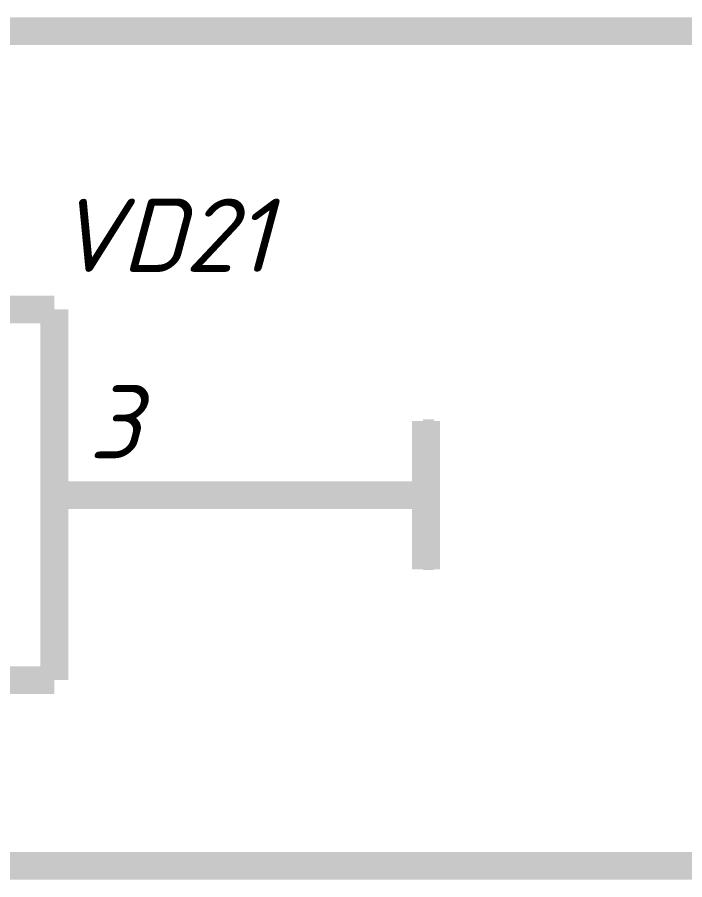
# Model space of a CAD drawing. Header units: inches. Extents: x 0 to 841, y 0 to 594.
# Drawn here: x 588.99 to 606.98, y 379.61 to 402.87 of the extents above; entities that cross this region are included whole.
import ezdxf

# ---------------------------------------------------------------- set-up
doc = ezdxf.new("R2010")
doc.units = ezdxf.units.IN
doc.layers.add('Sheet', color=255, linetype='Continuous')
doc.styles.get("Standard").update_dxf_attribs({"font": 'isocpeui.ttf'})

msp = doc.modelspace()

# ---------------------------------------------------------------- linework, layer by layer
at = {"layer": 'Sheet'}
for points in [[(615.007, 402.491, 0.749, 0.749, 0), (609.999, 402.491, 0.749, 0.749, 0), (575.01, 402.491, 0.749, 0.749, 0), (562.501, 402.491, 0.749, 0.749, 0), (555, 402.491, 0.749, 0.749, 0)], [(615.007, 379.987, 0.749, 0.749, 0), (609.999, 379.987, 0.749, 0.749, 0), (575.01, 379.987, 0.749, 0.749, 0), (562.501, 379.987, 0.749, 0.749, 0), (555, 379.987, 0.749, 0.749, 0), (555, 394.989, 0.749, 0.749, 0)], [(575.01, 394.989, 0.749, 0.749, 0), (589.989, 394.989, 0.749, 0.749, 0)], [(589.989, 394.989, 0.749, 0.749, 0), (589.989, 384.995, 0.749, 0.749, 0)], [(600.005, 387.982, 0.749, 0.749, 0), (600.005, 391.98, 0.749, 0.749, 0)], [(600.073, 392.025, 0.3, 0.3, 0), (600.073, 387.96, 0.3, 0.3, 0)], [(590.012, 389.981, 0.749, 0.749, 0), (594.997, 389.981, 0.749, 0.749, 0)], [(594.997, 389.981, 0.749, 0.749, 0), (600.005, 389.981, 0.749, 0.749, 0)], [(590.012, 389.981, 0.3, 0.3, 0), (594.997, 389.981, 0.3, 0.3, 0)], [(594.997, 389.981, 0.3, 0.3, 0), (600.073, 389.981, 0.3, 0.3, 0)], [(589.989, 384.995, 0.749, 0.749, 0), (575.01, 384.995, 0.749, 0.749, 0)]]:
    msp.add_lwpolyline(points, format="xyseb", dxfattribs=at)

# ---------------------------------------------------------------- texts
for s, height, p in [('VD21', 1.9764, (590.012, 396)), ('3', 1.976, (590.91, 390.969))]:
    msp.add_text(s, height=height, dxfattribs=at).set_placement(p)

doc.saveas('drawing.dxf')
